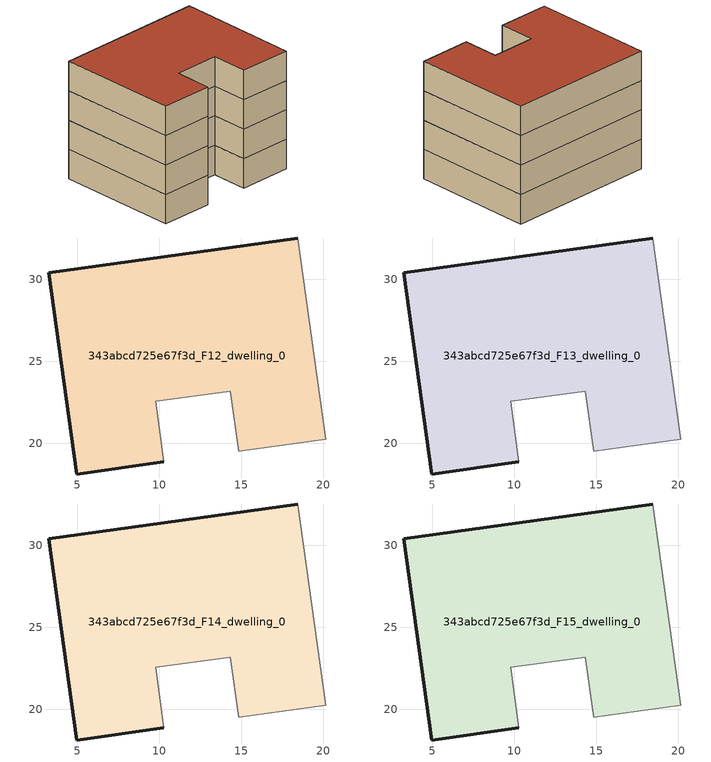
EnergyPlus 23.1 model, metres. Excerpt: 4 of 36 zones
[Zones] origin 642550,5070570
343abcd725e67f3d_F12_dwelling_0
 floor to 343abcd725e67f3d_F11_dwelling_0 (EU_floor_Construction): 18.44,32.53 20.15,20.24 14.84,19.5 14.32,23.19 9.77,22.55 10.28,18.87 4.97,18.13 3.26,30.42 z36
 wall outside (EU_wall_Construction): 18.44,32.53 3.26,30.42 4.97,18.13 10.28,18.87 z36:39
 wall adiabatic (EU_wall_Construction): 10.28,18.87 9.77,22.55 14.32,23.19 14.84,19.5 20.15,20.24 18.44,32.53 z36:39
343abcd725e67f3d_F13_dwelling_0
 floor to 343abcd725e67f3d_F12_dwelling_0 (EU_floor_Construction): 18.44,32.53 20.15,20.24 14.84,19.5 14.32,23.19 9.77,22.55 10.28,18.87 4.97,18.13 3.26,30.42 z39
 wall outside (EU_wall_Construction): 18.44,32.53 3.26,30.42 4.97,18.13 10.28,18.87 z39:42
 wall adiabatic (EU_wall_Construction): 10.28,18.87 9.77,22.55 14.32,23.19 14.84,19.5 20.15,20.24 18.44,32.53 z39:42
343abcd725e67f3d_F14_dwelling_0
 floor to 343abcd725e67f3d_F13_dwelling_0 (EU_floor_Construction): 18.44,32.53 20.15,20.24 14.84,19.5 14.32,23.19 9.77,22.55 10.28,18.87 4.97,18.13 3.26,30.42 z42
 wall outside (EU_wall_Construction): 18.44,32.53 3.26,30.42 4.97,18.13 10.28,18.87 z42:45
 wall adiabatic (EU_wall_Construction): 10.28,18.87 9.77,22.55 14.32,23.19 14.84,19.5 20.15,20.24 18.44,32.53 z42:45
343abcd725e67f3d_F15_dwelling_0
 floor to 343abcd725e67f3d_F14_dwelling_0 (EU_floor_Construction): 18.44,32.53 20.15,20.24 14.84,19.5 14.32,23.19 9.77,22.55 10.28,18.87 4.97,18.13 3.26,30.42 z45
 wall outside (EU_wall_Construction): 18.44,32.53 3.26,30.42 4.97,18.13 10.28,18.87 z45:48
 wall adiabatic (EU_wall_Construction): 10.28,18.87 9.77,22.55 14.32,23.19 14.84,19.5 20.15,20.24 18.44,32.53 z45:48
 roof outside (EU_roof_Construction): 20.15,20.24 18.44,32.53 3.26,30.42 4.97,18.13 10.28,18.87 9.77,22.55 14.32,23.19 14.84,19.5 z48
[Building]
EU S2 Campaign: North Axis=0; Terrain=City; Solar Distribution=FullExterior
[Site:Location]
Lyon-Bron: Latitude=45.75; Longitude=5; Time Zone=1; Elevation=198
[SizingPeriod:WeatherFileDays]
AnnualSizingPeriod: Begin Month=1; Begin Day of Month=1; End Month=12; End Day of Month=31; Day of Week for Start Day=Monday; Use Weather File Daylight Saving Period=No; Use Weather File Rain and Snow Indicators=No
[MATERIAL]
EU_InternalMass_Material: Roughness=MediumRough; Thickness=0.1; Conductivity=1; Density=1800; Specific Heat=900; Thermal Absorptance=0.9; Solar Absorptance=0.7; Visible Absorptance=0.7
[MATERIAL:NOMASS] Roughness=MediumRough; Thermal Absorptance=0.9; Solar Absorptance=0.7; Visible Absorptance=0.7
Name | Thermal Resistance
EU_wall_NoMass | 1.15691
EU_roof_NoMass | 1.19505
EU_floor_NoMass | 1.78277
[CONSTRUCTION]
EU_wall_Construction: EU_wall_NoMass
EU_roof_Construction: EU_roof_NoMass
EU_floor_Construction: EU_floor_NoMass
EU_InternalMass_Construction: EU_InternalMass_Material
[ZONE] Type=1; Multiplier=1; Ceiling Height=autocalculate; Volume=519.478; Floor Area=autocalculate; Part of Total Floor Area=Yes
343abcd725e67f3d_F12_dwelling_0; 343abcd725e67f3d_F13_dwelling_0; 343abcd725e67f3d_F14_dwelling_0; 343abcd725e67f3d_F15_dwelling_0
[INTERNALMASS] Construction=EU_InternalMass_Construction; Surface Area=381.573
Name | Zone or ZoneList
343abcd725e67f3d_F12_dwelling_0_EU_InternalMass | 343abcd725e67f3d_F12_dwelling_0
343abcd725e67f3d_F13_dwelling_0_EU_InternalMass | 343abcd725e67f3d_F13_dwelling_0
343abcd725e67f3d_F14_dwelling_0_EU_InternalMass | 343abcd725e67f3d_F14_dwelling_0
343abcd725e67f3d_F15_dwelling_0_EU_InternalMass | 343abcd725e67f3d_F15_dwelling_0
[OTHEREQUIPMENT] Fuel Type=Electricity; Design Level Calculation Method=Watts/Area; Power per Zone Floor Area=1; Fraction Latent=0; Fraction Radiant=0; Fraction Lost=0; Carbon Dioxide Generation Rate=0; EndUse Subcategory=EU_Step8_InternalGains
Name | Zone or ZoneList or Space or SpaceList | Schedule
EU_Step8_InternalGain_343abcd725e67f3d_F12_dwelling_0_f000 | 343abcd725e67f3d_F12_dwelling_0 | EU_Step8_GainSchedule_343abcd725e67f3d_F12_dwelling_0_f000
EU_Step8_InternalGain_343abcd725e67f3d_F13_dwelling_0_f000 | 343abcd725e67f3d_F13_dwelling_0 | EU_Step8_GainSchedule_343abcd725e67f3d_F13_dwelling_0_f000
EU_Step8_InternalGain_343abcd725e67f3d_F14_dwelling_0_f000 | 343abcd725e67f3d_F14_dwelling_0 | EU_Step8_GainSchedule_343abcd725e67f3d_F14_dwelling_0_f000
EU_Step8_InternalGain_343abcd725e67f3d_F15_dwelling_0_f000 | 343abcd725e67f3d_F15_dwelling_0 | EU_Step8_GainSchedule_343abcd725e67f3d_F15_dwelling_0_f000
[ZONEVENTILATION:DESIGNFLOWRATE] Schedule=EU_AlwaysOn; Design Flow Rate Calculation Method=AirChanges/Hour; Air Changes per Hour=0.551728; Ventilation Type=Natural; Fan Pressure Rise=0; Fan Total Efficiency=1; Constant Term Coefficient=1; Temperature Term Coefficient=0; Velocity Term Coefficient=0; Velocity Squared Term Coefficient=0; Minimum Indoor Temperature=-100; Maximum Indoor Temperature=100; Delta Temperature=-100; Minimum Outdoor Temperature=-100; Maximum Outdoor Temperature=100; Maximum Wind Speed=40
Name | Zone or ZoneList or Space or SpaceList
EU_ConstantAir_343abcd725e67f3d_F12_dwelling_0 | 343abcd725e67f3d_F12_dwelling_0
EU_ConstantAir_343abcd725e67f3d_F13_dwelling_0 | 343abcd725e67f3d_F13_dwelling_0
EU_ConstantAir_343abcd725e67f3d_F14_dwelling_0 | 343abcd725e67f3d_F14_dwelling_0
EU_ConstantAir_343abcd725e67f3d_F15_dwelling_0 | 343abcd725e67f3d_F15_dwelling_0
[HVACTEMPLATE:THERMOSTAT] Constant Heating Setpoint=20; Constant Cooling Setpoint=50
EU_HeatOnly_343abcd725e67f3d_F8_dwelling_0; EU_HeatOnly_343abcd725e67f3d_F8_dwelling_1; EU_HeatOnly_343abcd725e67f3d_F9_dwelling_0; EU_HeatOnly_343abcd725e67f3d_F9_dwelling_1; EU_HeatOnly_343abcd725e67f3d_F10_dwelling_0; EU_HeatOnly_343abcd725e67f3d_F11_dwelling_0; EU_HeatOnly_343abcd725e67f3d_F12_dwelling_0; EU_HeatOnly_343abcd725e67f3d_F13_dwelling_0; EU_HeatOnly_343abcd725e67f3d_F14_dwelling_0; EU_HeatOnly_343abcd725e67f3d_F15_dwelling_0
[HVACTEMPLATE:ZONE:IDEALLOADSAIRSYSTEM] System Availability Schedule=EU_AlwaysOn; Maximum Heating Supply Air Temperature=50; Minimum Cooling Supply Air Temperature=13; Maximum Heating Supply Air Humidity Ratio=0.0156; Minimum Cooling Supply Air Humidity Ratio=0.0077; Heating Limit=NoLimit; Cooling Limit=NoLimit; Heating Availability Schedule=EU_AlwaysOn; Cooling Availability Schedule=EU_CoolingOff; Dehumidification Control Type=ConstantSensibleHeatRatio; Cooling Sensible Heat Ratio=0.7; Dehumidification Setpoint=60; Humidification Control Type=None; Humidification Setpoint=30; Outdoor Air Method=None; Outdoor Air Flow Rate per Person=0.00944; Outdoor Air Flow Rate per Zone Floor Area=0; Outdoor Air Flow Rate per Zone=0; Demand Controlled Ventilation Type=None; Outdoor Air Economizer Type=NoEconomizer; Heat Recovery Type=None; Sensible Heat Recovery Effectiveness=0.7; Latent Heat Recovery Effectiveness=0.65
Name | Template Thermostat
343abcd725e67f3d_F12_dwelling_0 | EU_HeatOnly_343abcd725e67f3d_F12_dwelling_0
343abcd725e67f3d_F13_dwelling_0 | EU_HeatOnly_343abcd725e67f3d_F13_dwelling_0
343abcd725e67f3d_F14_dwelling_0 | EU_HeatOnly_343abcd725e67f3d_F14_dwelling_0
343abcd725e67f3d_F15_dwelling_0 | EU_HeatOnly_343abcd725e67f3d_F15_dwelling_0
[SIZING:ZONE] Zone Cooling Design Supply Air Temperature Input Method=SupplyAirTemperature; Zone Cooling Design Supply Air Temperature=13; Zone Heating Design Supply Air Temperature Input Method=SupplyAirTemperature; Zone Heating Design Supply Air Temperature=50; Zone Cooling Design Supply Air Humidity Ratio=0.008; Zone Heating Design Supply Air Humidity Ratio=0.008; Cooling Design Air Flow Method=DesignDay; Cooling Design Air Flow Rate=0; Cooling Minimum Air Flow per Zone Floor Area=0.000762; Cooling Minimum Air Flow=0; Cooling Minimum Air Flow Fraction=0.2; Heating Design Air Flow Method=DesignDay; Heating Design Air Flow Rate=0; Heating Maximum Air Flow per Zone Floor Area=0.002032; Heating Maximum Air Flow=0.141576; Heating Maximum Air Flow Fraction=0.3; Account for Dedicated Outdoor Air System=No; Dedicated Outdoor Air System Control Strategy=NeutralSupplyAir; Dedicated Outdoor Air Low Setpoint Temperature for Design=autosize; Dedicated Outdoor Air High Setpoint Temperature for Design=autosize; Zone Load Sizing Method=Sensible Load Only No Latent Load; Zone Latent Cooling Design Supply Air Humidity Ratio Input Method=HumidityRatioDifference; Zone Cooling Design Supply Air Humidity Ratio Difference=0.005; Zone Latent Heating Design Supply Air Humidity Ratio Input Method=HumidityRatioDifference; Zone Humidification Design Supply Air Humidity Ratio Difference=0.005
343abcd725e67f3d_F12_dwelling_0; 343abcd725e67f3d_F13_dwelling_0; 343abcd725e67f3d_F14_dwelling_0; 343abcd725e67f3d_F15_dwelling_0
[SCHEDULE:CONSTANT]
Name | Hourly Value
EU_AlwaysOn | 1
EU_CoolingOff | 0
[SCHEDULE:FILE] Column Number=1; Rows to Skip at Top=0; Number of Hours of Data=8760; Column Separator=Comma; Interpolate to Timestep=No; Minutes per Item=60; Adjust Schedule for Daylight Savings=Yes
Name | File
EU_Step8_GainSchedule_343abcd725e67f3d_F12_dwelling_0_f000 | ../../schedules/343abcd725e67f3d/343abcd725e67f3d_F12_dwelling_0_f000_gain.csv
EU_Step8_GainSchedule_343abcd725e67f3d_F13_dwelling_0_f000 | ../../schedules/343abcd725e67f3d/343abcd725e67f3d_F13_dwelling_0_f000_gain.csv
EU_Step8_GainSchedule_343abcd725e67f3d_F14_dwelling_0_f000 | ../../schedules/343abcd725e67f3d/343abcd725e67f3d_F14_dwelling_0_f000_gain.csv
EU_Step8_GainSchedule_343abcd725e67f3d_F15_dwelling_0_f000 | ../../schedules/343abcd725e67f3d/343abcd725e67f3d_F15_dwelling_0_f000_gain.csv
